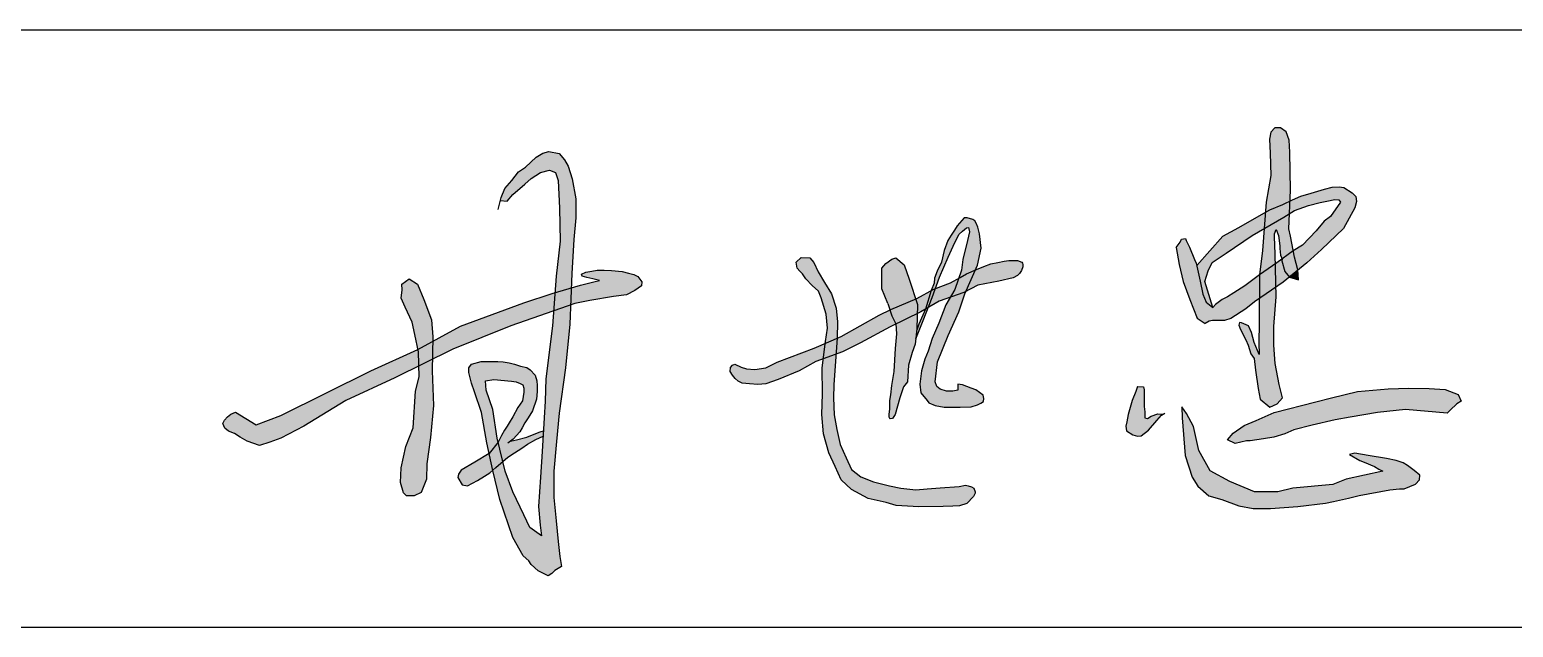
# Model space of a CAD drawing. Header units: millimetres. Extents: x 865974 to 875117, y 41124 to 44891.
# Drawn here: x 868534.3 to 868550.45, y 41169.6 to 41176.1 of the extents above; entities that cross this region are included whole.
import ezdxf

# ---------------------------------------------------------------- set-up
doc = ezdxf.new("R2010")
doc.units = ezdxf.units.MM
doc.header["$LTSCALE"] = 1000
doc.header["$MEASUREMENT"] = 0
doc.layers.add('HATCH', color=8, linetype='Continuous')

msp = doc.modelspace()

# ---------------------------------------------------------------- hatches: boundary and pattern name
at = {"layer": 'HATCH'}
for points in [[(868548.019, 41174.772), (868548.009, 41174.902), (868547.977, 41174.993), (868547.914, 41175.035), (868547.854, 41175.035), (868547.812, 41174.99), (868547.795, 41174.913), (868547.802, 41174.762), (868547.809, 41174.52), (868547.76, 41174.229), (868547.752, 41174.118), (868547.798, 41174.145), (868547.942, 41174.204), (868548.02, 41174.241), (868548.026, 41174.358)], [(868540.227, 41173.823), (868540.249, 41174.058), (868540.246, 41174.264), (868540.206, 41174.483), (868540.163, 41174.619), (868540.123, 41174.689), (868540.067, 41174.758), (868539.955, 41174.78), (868539.89, 41174.761), (868539.816, 41174.716), (868539.701, 41174.609), (868539.623, 41174.558), (868539.551, 41174.465), (868539.476, 41174.377), (868539.434, 41174.28), (868539.425, 41174.245), (868539.499, 41174.238), (868539.563, 41174.312), (868539.694, 41174.423), (868539.762, 41174.484), (868539.863, 41174.551), (868539.961, 41174.578), (868540.028, 41174.551), (868540.055, 41174.464), (868540.069, 41174.164), (868540.076, 41173.803), (868540.032, 41173.425), (868540.019, 41173.244), (868540.197, 41173.295), (868540.203, 41173.454)], [(868548.734, 41174.29), (868548.695, 41174.331), (868548.606, 41174.389), (868548.554, 41174.394), (868548.477, 41174.392), (868548.396, 41174.369), (868548.25, 41174.326), (868548.137, 41174.293), (868548.047, 41174.254), (868548.02, 41174.241), (868548.013, 41174.105), (868548.067, 41174.139), (868548.222, 41174.192), (868548.348, 41174.226), (868548.456, 41174.248), (868548.502, 41174.257), (868548.551, 41174.255), (868548.568, 41174.23), (868548.458, 41174.071), (868548.39, 41174.02), (868548.303, 41173.917), (868548.155, 41173.759), (868548.054, 41173.699), (868548.068, 41173.629), (868548.106, 41173.491), (868548.202, 41173.568), (868548.36, 41173.713), (868548.601, 41173.942), (868548.724, 41174.165), (868548.741, 41174.235)], [(868548.02, 41174.241), (868547.942, 41174.204), (868547.798, 41174.145), (868547.752, 41174.118), (868547.739, 41173.942), (868547.951, 41174.064), (868548.013, 41174.105)], [(868544.298, 41173.63), (868544.37, 41173.791), (868544.419, 41173.881), (868544.456, 41173.913), (868544.497, 41173.948), (868544.522, 41173.953), (868544.53, 41173.904), (868544.511, 41173.811), (868544.459, 41173.604), (868544.446, 41173.489), (868544.415, 41173.401), (868544.429, 41173.409), (868544.499, 41173.449), (868544.596, 41173.49), (868544.62, 41173.543), (868544.657, 41173.729), (868544.641, 41173.884), (868544.623, 41173.956), (868544.605, 41174.001), (868544.588, 41174.026), (868544.568, 41174.041), (868544.506, 41174.058), (868544.475, 41174.058), (868544.399, 41173.97), (868544.367, 41173.922), (868544.333, 41173.868), (868544.296, 41173.81), (868544.254, 41173.703), (868544.225, 41173.574), (868544.181, 41173.479), (868544.151, 41173.403), (868544.146, 41173.346), (868544.114, 41173.267), (868544.142, 41173.282), (868544.161, 41173.289), (868544.204, 41173.412)], [(868547.324, 41173.672), (868547.607, 41173.866), (868547.739, 41173.942), (868547.752, 41174.118), (868547.708, 41174.093), (868547.463, 41173.954), (868547.288, 41173.858), (868547.004, 41173.538), (868547.043, 41173.37), (868547.07, 41173.228), (868547.105, 41173.142), (868547.181, 41173.082), (868547.093, 41173.366), (868547.127, 41173.482), (868547.171, 41173.572)], [(868548.013, 41174.105), (868547.951, 41174.064), (868547.739, 41173.942), (868547.721, 41173.703), (868547.686, 41173.439), (868547.859, 41173.556), (868547.856, 41173.668), (868547.851, 41173.85), (868547.852, 41173.883), (868547.867, 41173.93), (868547.895, 41173.865), (868547.909, 41173.754), (868547.91, 41173.724), (868547.917, 41173.651), (868547.932, 41173.609), (868548.054, 41173.699), (868548.023, 41173.86), (868548.005, 41173.937)], [(868546.997, 41173.566), (868546.981, 41173.605), (868546.926, 41173.74), (868546.89, 41173.811), (868546.883, 41173.833), (868546.839, 41173.825), (868546.823, 41173.794), (868546.782, 41173.736), (868546.813, 41173.549), (868546.857, 41173.367), (868546.929, 41173.168), (868547.009, 41172.966), (868547.096, 41172.909), (868547.138, 41172.934), (868547.174, 41172.94), (868547.2, 41172.941), (868547.25, 41172.941), (868547.305, 41172.943), (868547.376, 41172.962), (868547.537, 41173.067), (868547.631, 41173.144), (868547.684, 41173.181), (868547.686, 41173.439), (868547.527, 41173.317), (868547.408, 41173.242), (868547.338, 41173.199), (868547.282, 41173.168), (868547.208, 41173.115), (868547.181, 41173.082), (868547.105, 41173.142), (868547.07, 41173.228), (868547.043, 41173.37)], [(868548.068, 41173.629), (868548.054, 41173.699), (868548.054, 41173.699), (868547.932, 41173.609), (868547.93, 41173.59), (868547.963, 41173.474), (868548.012, 41173.414), (868548.106, 41173.491)], [(868540.89, 41173.267), (868540.964, 41173.319), (868540.966, 41173.362), (868540.923, 41173.42), (868540.878, 41173.442), (868540.82, 41173.457), (868540.752, 41173.473), (868540.636, 41173.486), (868540.556, 41173.49), (868540.48, 41173.49), (868540.42, 41173.479), (868540.358, 41173.467), (868540.31, 41173.446), (868540.315, 41173.422), (868540.366, 41173.409), (868540.434, 41173.393), (868540.504, 41173.378), (868540.442, 41173.36), (868540.3, 41173.325), (868540.197, 41173.295), (868540.19, 41173.111), (868540.236, 41173.127), (868540.399, 41173.16), (868540.657, 41173.203), (868540.799, 41173.22)], [(868543.08, 41173.076), (868543.029, 41173.233), (868542.954, 41173.354), (868542.884, 41173.469), (868542.837, 41173.573), (868542.795, 41173.622), (868542.699, 41173.626), (868542.646, 41173.577), (868542.657, 41173.512), (868542.686, 41173.477), (868542.714, 41173.447), (868542.752, 41173.394), (868542.821, 41173.323), (868542.888, 41173.261), (868542.918, 41173.186), (868542.973, 41173.009), (868542.985, 41172.857), (868542.966, 41172.713), (868542.963, 41172.694), (868543.09, 41172.748), (868543.095, 41172.927)], [(868543.875, 41173.389), (868543.822, 41173.545), (868543.73, 41173.621), (868543.686, 41173.609), (868543.622, 41173.561), (868543.578, 41173.509), (868543.578, 41173.425), (868543.578, 41173.285), (868543.642, 41173.125), (868543.665, 41173.057), (868543.675, 41173.062), (868543.945, 41173.177)], [(868544.596, 41173.49), (868544.499, 41173.449), (868544.429, 41173.409), (868544.415, 41173.401), (868544.373, 41173.28), (868544.323, 41173.194), (868544.471, 41173.246), (868544.494, 41173.258)], [(868545.008, 41173.404), (868545.055, 41173.429), (868545.076, 41173.451), (868545.098, 41173.486), (868545.113, 41173.524), (868545.113, 41173.552), (868545.109, 41173.563), (868545.1, 41173.577), (868545.053, 41173.592), (868544.959, 41173.592), (868544.909, 41173.586), (868544.839, 41173.572), (868544.763, 41173.556), (868544.686, 41173.529), (868544.609, 41173.496), (868544.596, 41173.49), (868544.494, 41173.258), (868544.622, 41173.326), (868544.849, 41173.37)], [(868547.859, 41173.556), (868547.686, 41173.439), (868547.684, 41173.181), (868547.866, 41173.306)], [(868547.963, 41173.474), (868547.93, 41173.59), (868547.932, 41173.609), (868547.876, 41173.568), (868547.859, 41173.556), (868547.866, 41173.306), (868547.944, 41173.359), (868548.012, 41173.414)], [(868548.106, 41173.491), (868548.012, 41173.414), (868548.11, 41173.383)], [(868538.677, 41172.948), (868538.593, 41173.17), (868538.523, 41173.336), (868538.435, 41173.393), (868538.353, 41173.337), (868538.359, 41173.273), (868538.348, 41173.185), (868538.39, 41173.086), (868538.465, 41172.922), (868538.494, 41172.788), (868538.53, 41172.624), (868538.69, 41172.713), (868538.69, 41172.763)], [(868544.373, 41173.28), (868544.415, 41173.401), (868544.326, 41173.352), (868544.161, 41173.289), (868544.126, 41173.192), (868544.084, 41173.084), (868544.203, 41173.152), (868544.323, 41173.194)], [(868539.539, 41172.885), (868540.006, 41173.047), (868540.019, 41173.244), (868539.991, 41173.236), (868539.683, 41173.135), (868538.994, 41172.881), (868538.69, 41172.713), (868538.686, 41172.518), (868538.909, 41172.629)], [(868540.197, 41173.295), (868540.019, 41173.244), (868540.006, 41173.047), (868540.19, 41173.111)], [(868543.966, 41173.115), (868543.945, 41173.177), (868543.675, 41173.062), (868543.665, 41173.057), (868543.688, 41172.991), (868543.73, 41172.904), (868543.963, 41173.018)], [(868544.114, 41173.267), (868543.959, 41173.182), (868543.945, 41173.177), (868543.966, 41173.115), (868543.963, 41173.018), (868544.001, 41173.037), (868544.051, 41173.066)], [(868544.417, 41173.035), (868544.482, 41173.231), (868544.494, 41173.258), (868544.471, 41173.246), (868544.323, 41173.194), (868544.275, 41173.112), (868544.198, 41172.913), (868544.126, 41172.744), (868544.082, 41172.607), (868544.047, 41172.52), (868544.008, 41172.392), (868543.992, 41172.25), (868544.002, 41172.155), (868544.069, 41172.07), (868544.089, 41172.044), (868544.157, 41172.017), (868544.256, 41172), (868544.322, 41171.999), (868544.431, 41171.999), (868544.549, 41172.003), (868544.62, 41172.025), (868544.655, 41172.041), (868544.684, 41172.061), (868544.689, 41172.092), (868544.681, 41172.13), (868544.6, 41172.186), (868544.55, 41172.205), (868544.456, 41172.24), (868544.405, 41172.248), (868544.405, 41172.209), (868544.403, 41172.185), (868544.35, 41172.171), (868544.282, 41172.174), (868544.212, 41172.193), (868544.175, 41172.222), (868544.159, 41172.273), (868544.183, 41172.493), (868544.301, 41172.779)], [(868544.161, 41173.289), (868544.142, 41173.282), (868544.114, 41173.267), (868544.051, 41173.066), (868544.084, 41173.084), (868544.126, 41173.192)], [(868547.869, 41173.199), (868547.866, 41173.306), (868547.684, 41173.181), (868547.682, 41172.913), (868547.681, 41172.699), (868547.682, 41172.57), (868547.63, 41172.703), (868547.601, 41172.81), (868547.567, 41172.885), (868547.518, 41172.904), (868547.491, 41172.916), (868547.47, 41172.918), (868547.462, 41172.889), (868547.479, 41172.843), (868547.537, 41172.731), (868547.564, 41172.672), (868547.594, 41172.577), (868547.628, 41172.527), (868547.645, 41172.4), (868547.672, 41172.201), (868547.695, 41172.084), (868547.801, 41171.999), (868547.881, 41172.036), (868547.936, 41172.1), (868547.902, 41172.246), (868547.856, 41172.475), (868547.844, 41172.674), (868547.844, 41172.876)], [(868539.477, 41171.301), (868539.452, 41171.406), (868539.376, 41171.341), (868539.344, 41171.313), (868539.344, 41171.311), (868539.419, 41170.993), (868539.563, 41170.581), (868539.673, 41170.382), (868539.735, 41170.328), (868539.761, 41170.288), (868539.838, 41170.219), (868539.947, 41170.163), (868539.986, 41170.189), (868540.02, 41170.221), (868540.093, 41170.266), (868540.072, 41170.376), (868540.054, 41170.537), (868540.035, 41170.764), (868540.007, 41171.017), (868540.01, 41171.302), (868540.039, 41171.624), (868540.067, 41171.933), (868540.136, 41172.427), (868540.182, 41172.903), (868540.19, 41173.111), (868540.006, 41173.047), (868539.995, 41172.885), (868539.92, 41172.308), (868539.914, 41172.064), (868539.904, 41171.882), (868539.883, 41171.518), (868539.863, 41171.238), (868539.84, 41170.917), (868539.86, 41170.716), (868539.873, 41170.598), (868539.746, 41170.688), (868539.681, 41170.829), (868539.561, 41171.077)], [(868543.668, 41172.874), (868543.73, 41172.904), (868543.688, 41172.991), (868543.665, 41173.057), (868543.548, 41173), (868543.136, 41172.767), (868543.09, 41172.748), (868543.078, 41172.575), (868543.149, 41172.602), (868543.346, 41172.7)], [(868543.959, 41172.852), (868543.963, 41173.018), (868543.73, 41172.904), (868543.736, 41172.796), (868543.721, 41172.638), (868543.707, 41172.386), (868543.681, 41172.234), (868543.673, 41172.131), (868543.662, 41172.072), (868543.66, 41172.022), (868543.66, 41171.978), (868543.654, 41171.921), (868543.655, 41171.893), (868543.66, 41171.88), (868543.667, 41171.873), (868543.694, 41171.874), (868543.723, 41171.918), (868543.773, 41172.099), (868543.814, 41172.219), (868543.855, 41172.275), (868543.867, 41172.455), (868543.907, 41172.592), (868543.939, 41172.684)], [(868544.084, 41173.084), (868544.051, 41173.066), (868543.979, 41172.901), (868543.957, 41172.837), (868543.946, 41172.743), (868544.028, 41172.943)], [(868538.69, 41172.713), (868538.53, 41172.624), (868538.535, 41172.601), (868538.539, 41172.445), (868538.686, 41172.518)], [(868542.86, 41172.494), (868542.94, 41172.523), (868542.963, 41172.694), (868542.842, 41172.642), (868542.44, 41172.487), (868542.315, 41172.428), (868542.197, 41172.407), (868542.106, 41172.417), (868542.045, 41172.433), (868541.979, 41172.466), (868541.952, 41172.457), (868541.931, 41172.431), (868541.928, 41172.388), (868541.952, 41172.346), (868541.982, 41172.31), (868542.013, 41172.283), (868542.057, 41172.26), (868542.136, 41172.251), (868542.227, 41172.244), (868542.315, 41172.251), (868542.451, 41172.299), (868542.677, 41172.393)], [(868543.09, 41172.748), (868542.963, 41172.694), (868542.94, 41172.523), (868543.078, 41172.575)], [(868537.745, 41172.07), (868538.278, 41172.316), (868538.539, 41172.445), (868538.535, 41172.601), (868538.53, 41172.624), (868538.018, 41172.392), (868537.039, 41171.908), (868536.77, 41171.806), (868536.546, 41171.944), (868536.493, 41171.921), (868536.458, 41171.894), (868536.423, 41171.859), (868536.405, 41171.822), (868536.429, 41171.769), (868536.469, 41171.738), (868536.535, 41171.711), (868536.594, 41171.672), (868536.671, 41171.629), (868536.805, 41171.581), (868536.916, 41171.618), (868537.036, 41171.662), (868537.289, 41171.793)], [(868543.052, 41172.101), (868543.055, 41172.242), (868543.069, 41172.448), (868543.078, 41172.575), (868542.94, 41172.523), (868542.927, 41172.428), (868542.932, 41172.144), (868542.923, 41171.92), (868542.943, 41171.71), (868543, 41171.503), (868543.07, 41171.354), (868543.135, 41171.207), (868543.248, 41171.102), (868543.43, 41171.004), (868543.623, 41170.963), (868543.734, 41170.928), (868543.979, 41170.913), (868544.245, 41170.92), (868544.35, 41170.921), (868544.424, 41170.927), (868544.502, 41170.95), (868544.574, 41171.027), (868544.592, 41171.063), (868544.592, 41171.079), (868544.58, 41171.117), (868544.552, 41171.131), (868544.516, 41171.143), (868544.488, 41171.149), (868544.418, 41171.136), (868544.213, 41171.122), (868544.07, 41171.11), (868543.948, 41171.099), (868543.783, 41171.118), (868543.66, 41171.144), (868543.487, 41171.185), (868543.349, 41171.241), (868543.248, 41171.319), (868543.188, 41171.446), (868543.125, 41171.593), (868543.089, 41171.756), (868543.058, 41171.916)], [(868538.699, 41172.018), (868538.684, 41172.393), (868538.686, 41172.518), (868538.539, 41172.445), (868538.542, 41172.33), (868538.503, 41172.172), (868538.478, 41171.774), (868538.399, 41171.569), (868538.348, 41171.337), (868538.338, 41171.179), (868538.372, 41171.066), (868538.404, 41171.035), (868538.49, 41171.035), (868538.564, 41171.071), (868538.621, 41171.215), (868538.625, 41171.384), (868538.666, 41171.668)], [(868539.752, 41172.405), (868539.715, 41172.429), (868539.644, 41172.446), (868539.58, 41172.466), (868539.523, 41172.479), (868539.458, 41172.49), (868539.398, 41172.496), (868539.3, 41172.496), (868539.216, 41172.496), (868539.111, 41172.466), (868539.084, 41172.426), (868539.084, 41172.375), (868539.114, 41172.26), (868539.145, 41172.166), (868539.222, 41171.94), (868539.28, 41171.61), (868539.305, 41171.495), (868539.402, 41171.619), (868539.392, 41171.662), (868539.346, 41171.973), (868539.272, 41172.184), (868539.264, 41172.284), (868539.355, 41172.299), (868539.546, 41172.282), (868539.6, 41172.275), (868539.642, 41172.256), (868539.672, 41172.24), (868539.683, 41172.206), (868539.683, 41172.162), (868539.666, 41172.069), (868539.618, 41171.995), (868539.561, 41171.895), (868539.522, 41171.83), (868539.5, 41171.793), (868539.472, 41171.75), (868539.44, 41171.689), (868539.402, 41171.619), (868539.452, 41171.406), (868539.507, 41171.454), (868539.579, 41171.501), (868539.659, 41171.551), (868539.72, 41171.597), (868539.811, 41171.647), (868539.893, 41171.684), (868539.896, 41171.74), (868539.859, 41171.729), (868539.757, 41171.69), (868539.713, 41171.673), (868539.602, 41171.643), (868539.538, 41171.629), (868539.566, 41171.65), (868539.637, 41171.731), (868539.664, 41171.775), (868539.691, 41171.829), (868539.728, 41171.883), (868539.775, 41171.96), (868539.819, 41172.085), (868539.826, 41172.169), (868539.826, 41172.233), (868539.823, 41172.284), (868539.806, 41172.348)], [(868546.571, 41171.852), (868546.621, 41171.912), (868546.639, 41171.923), (868546.581, 41171.927), (868546.508, 41171.902), (868546.468, 41171.877), (868546.441, 41171.882), (868546.438, 41171.909), (868546.438, 41171.947), (868546.433, 41172.005), (868546.433, 41172.047), (868546.433, 41172.108), (868546.431, 41172.143), (868546.431, 41172.188), (868546.426, 41172.218), (868546.36, 41172.223), (868546.34, 41172.17), (868546.302, 41172.07), (868546.257, 41171.919), (868546.242, 41171.839), (868546.232, 41171.791), (868546.24, 41171.741), (868546.308, 41171.699), (868546.358, 41171.684), (868546.398, 41171.686), (868546.478, 41171.749)], [(868548.26, 41171.804), (868548.51, 41171.86), (868548.673, 41171.891), (868548.971, 41171.942), (868549.277, 41171.973), (868549.73, 41171.934), (868549.763, 41171.967), (868549.836, 41172.036), (868549.882, 41172.064), (868549.849, 41172.135), (868549.709, 41172.189), (868549.534, 41172.201), (868549.312, 41172.206), (868549.088, 41172.199), (868548.754, 41172.168), (868548.472, 41172.1), (868548.299, 41172.056), (868547.848, 41171.939), (868547.652, 41171.855), (868547.519, 41171.799), (868547.402, 41171.715), (868547.339, 41171.644), (868547.423, 41171.603), (868547.545, 41171.631), (868547.586, 41171.634), (868547.731, 41171.654), (868547.843, 41171.672), (868547.963, 41171.708), (868548.059, 41171.753)], [(868546.97, 41171.788), (868546.893, 41171.928), (868546.842, 41172.002), (868546.845, 41171.884), (868546.88, 41171.472), (868546.956, 41171.236), (868547.016, 41171.138), (868547.136, 41171.033), (868547.277, 41170.993), (868547.462, 41170.924), (868547.618, 41170.898), (868547.807, 41170.896), (868548.104, 41170.92), (868548.405, 41170.954), (868548.493, 41170.974), (868548.657, 41171.008), (868548.77, 41171.039), (868549.105, 41171.101), (868549.212, 41171.11), (868549.262, 41171.11), (868549.383, 41171.162), (868549.43, 41171.21), (868549.432, 41171.259), (868549.369, 41171.309), (868549.299, 41171.363), (868549.252, 41171.392), (868549.176, 41171.418), (868549.069, 41171.44), (868548.869, 41171.472), (868548.726, 41171.498), (868548.666, 41171.484), (868548.78, 41171.42), (868548.825, 41171.402), (868548.938, 41171.355), (868548.986, 41171.325), (868549.03, 41171.303), (868548.63, 41171.216), (868548.484, 41171.157), (868548.05, 41171.117), (868547.888, 41171.078), (868547.632, 41171.078), (868547.363, 41171.189), (868547.15, 41171.307), (868547.028, 41171.529)], [(868539.402, 41171.619), (868539.305, 41171.495), (868539.344, 41171.313), (868539.376, 41171.341), (868539.452, 41171.406)], [(868539.344, 41171.313), (868539.305, 41171.495), (868539.148, 41171.399), (868539, 41171.315), (868538.972, 41171.269), (868538.963, 41171.232), (868539.009, 41171.154), (868539.07, 41171.143), (868539.179, 41171.202), (868539.253, 41171.247), (868539.313, 41171.286)]]:
    msp.add_hatch(color=256, dxfattribs=at).paths.add_polyline_path(points)

# ---------------------------------------------------------------- linework, layer by layer
for p, q in [((868518.51, 41176.104), (868628.51, 41176.104)), ((868518.51, 41169.604), (868573.51, 41169.604))]:
    msp.add_line(p, q)
for points in [[(868547.93, 41173.59), (868547.963, 41173.474), (868548.012, 41173.414), (868548.11, 41173.383), (868548.106, 41173.491), (868548.068, 41173.629), (868548.023, 41173.86), (868548.005, 41173.937), (868548.026, 41174.358), (868548.019, 41174.772), (868548.009, 41174.902), (868547.977, 41174.993), (868547.914, 41175.035), (868547.854, 41175.035), (868547.812, 41174.99), (868547.795, 41174.913), (868547.802, 41174.762), (868547.809, 41174.52), (868547.76, 41174.229), (868547.721, 41173.703), (868547.686, 41173.439), (868547.682, 41172.913), (868547.681, 41172.699), (868547.682, 41172.57), (868547.63, 41172.703), (868547.601, 41172.81), (868547.567, 41172.885)], [(868539.401, 41174.147), (868539.434, 41174.28), (868539.476, 41174.377), (868539.551, 41174.465), (868539.623, 41174.558), (868539.701, 41174.609), (868539.816, 41174.716), (868539.89, 41174.761), (868539.955, 41174.78), (868540.067, 41174.758), (868540.123, 41174.689), (868540.163, 41174.619), (868540.206, 41174.483), (868540.246, 41174.264), (868540.249, 41174.058), (868540.227, 41173.823), (868540.203, 41173.454), (868540.182, 41172.903), (868540.136, 41172.427), (868540.067, 41171.933), (868540.039, 41171.624), (868540.01, 41171.302), (868540.007, 41171.017), (868540.035, 41170.764), (868540.054, 41170.537), (868540.072, 41170.376), (868540.093, 41170.266), (868540.02, 41170.221), (868539.986, 41170.189), (868539.947, 41170.163), (868539.838, 41170.219), (868539.761, 41170.288), (868539.735, 41170.328), (868539.673, 41170.382), (868539.563, 41170.581), (868539.419, 41170.993), (868539.344, 41171.311), (868539.28, 41171.61), (868539.222, 41171.94), (868539.145, 41172.166), (868539.114, 41172.26), (868539.084, 41172.375), (868539.084, 41172.426), (868539.111, 41172.466), (868539.111, 41172.466), (868539.216, 41172.496), (868539.3, 41172.496), (868539.3, 41172.496), (868539.398, 41172.496), (868539.458, 41172.49), (868539.523, 41172.479), (868539.58, 41172.466), (868539.644, 41172.446), (868539.715, 41172.429), (868539.752, 41172.405), (868539.806, 41172.348), (868539.823, 41172.284), (868539.826, 41172.233), (868539.826, 41172.169), (868539.819, 41172.085), (868539.775, 41171.96), (868539.728, 41171.883), (868539.691, 41171.829), (868539.664, 41171.775), (868539.637, 41171.731), (868539.637, 41171.731), (868539.566, 41171.65), (868539.509, 41171.607)], [(868539.425, 41174.245), (868539.499, 41174.238), (868539.499, 41174.238), (868539.563, 41174.312), (868539.694, 41174.423), (868539.762, 41174.484), (868539.863, 41174.551), (868539.961, 41174.578), (868539.961, 41174.578), (868540.028, 41174.551), (868540.055, 41174.464), (868540.069, 41174.164), (868540.076, 41173.803), (868540.032, 41173.425), (868539.995, 41172.885), (868539.92, 41172.308), (868539.914, 41172.064), (868539.904, 41171.882), (868539.883, 41171.518), (868539.863, 41171.238), (868539.84, 41170.917), (868539.86, 41170.716), (868539.873, 41170.598), (868539.873, 41170.598), (868539.746, 41170.688), (868539.681, 41170.829), (868539.561, 41171.077), (868539.477, 41171.301), (868539.392, 41171.662), (868539.346, 41171.973), (868539.272, 41172.184), (868539.264, 41172.284), (868539.264, 41172.284), (868539.355, 41172.299), (868539.546, 41172.282), (868539.546, 41172.282), (868539.6, 41172.275), (868539.642, 41172.256), (868539.672, 41172.24), (868539.683, 41172.206), (868539.683, 41172.162), (868539.666, 41172.069), (868539.618, 41171.995), (868539.561, 41171.895), (868539.522, 41171.83), (868539.5, 41171.793), (868539.472, 41171.75), (868539.44, 41171.689), (868539.402, 41171.619), (868539.305, 41171.495), (868539.148, 41171.399), (868539, 41171.315), (868538.972, 41171.269), (868538.963, 41171.232), (868539.009, 41171.154), (868539.07, 41171.143), (868539.179, 41171.202), (868539.253, 41171.247), (868539.313, 41171.286), (868539.376, 41171.341), (868539.507, 41171.454), (868539.579, 41171.501), (868539.659, 41171.551), (868539.72, 41171.597), (868539.811, 41171.647), (868539.893, 41171.684)], [(868547.004, 41173.538), (868547.288, 41173.858), (868547.463, 41173.954), (868547.708, 41174.093), (868547.798, 41174.145), (868547.942, 41174.204), (868548.047, 41174.254), (868548.137, 41174.293), (868548.25, 41174.326), (868548.396, 41174.369), (868548.477, 41174.392), (868548.554, 41174.394), (868548.606, 41174.389), (868548.695, 41174.331), (868548.734, 41174.29), (868548.741, 41174.235), (868548.724, 41174.165), (868548.601, 41173.942), (868548.36, 41173.713), (868548.202, 41173.568), (868547.944, 41173.359), (868547.631, 41173.144), (868547.537, 41173.067), (868547.376, 41172.962), (868547.305, 41172.943), (868547.25, 41172.941), (868547.2, 41172.941), (868547.174, 41172.94), (868547.138, 41172.934), (868547.096, 41172.909)], [(868546.782, 41173.736), (868546.823, 41173.794), (868546.839, 41173.825), (868546.839, 41173.825), (868546.883, 41173.833), (868546.89, 41173.811), (868546.926, 41173.74), (868546.981, 41173.605), (868546.997, 41173.566), (868547.043, 41173.37), (868547.07, 41173.228), (868547.105, 41173.142), (868547.181, 41173.082), (868547.093, 41173.366), (868547.127, 41173.482), (868547.171, 41173.572), (868547.324, 41173.672), (868547.607, 41173.866), (868547.951, 41174.064), (868548.067, 41174.139), (868548.222, 41174.192), (868548.348, 41174.226), (868548.456, 41174.248), (868548.502, 41174.257), (868548.551, 41174.255), (868548.568, 41174.23), (868548.458, 41174.071), (868548.39, 41174.02), (868548.303, 41173.917), (868548.155, 41173.759), (868548.054, 41173.699), (868547.876, 41173.568), (868547.686, 41173.439), (868547.527, 41173.317), (868547.408, 41173.242), (868547.338, 41173.199), (868547.282, 41173.168), (868547.208, 41173.115), (868547.181, 41173.082)], [(868543.946, 41172.743), (868544.028, 41172.943), (868544.126, 41173.192), (868544.204, 41173.412), (868544.298, 41173.63), (868544.37, 41173.791), (868544.419, 41173.881), (868544.456, 41173.913), (868544.497, 41173.948), (868544.522, 41173.953), (868544.53, 41173.904), (868544.511, 41173.811), (868544.459, 41173.604), (868544.446, 41173.489), (868544.373, 41173.28), (868544.275, 41173.112), (868544.198, 41172.913), (868544.126, 41172.744), (868544.082, 41172.607), (868544.047, 41172.52), (868544.008, 41172.392), (868543.992, 41172.25), (868544.002, 41172.155), (868544.069, 41172.07), (868544.089, 41172.044), (868544.157, 41172.017), (868544.256, 41172), (868544.322, 41171.999), (868544.431, 41171.999), (868544.549, 41172.003), (868544.62, 41172.025), (868544.655, 41172.041), (868544.684, 41172.061), (868544.689, 41172.092), (868544.681, 41172.13), (868544.6, 41172.186), (868544.55, 41172.205), (868544.456, 41172.24), (868544.405, 41172.248), (868544.405, 41172.209), (868544.403, 41172.185), (868544.35, 41172.171), (868544.282, 41172.174), (868544.212, 41172.193), (868544.175, 41172.222), (868544.159, 41172.273), (868544.183, 41172.493), (868544.301, 41172.779), (868544.417, 41173.035), (868544.482, 41173.231), (868544.62, 41173.543), (868544.657, 41173.729), (868544.641, 41173.884), (868544.623, 41173.956), (868544.605, 41174.001), (868544.588, 41174.026), (868544.568, 41174.041), (868544.506, 41174.058), (868544.475, 41174.058), (868544.399, 41173.97), (868544.367, 41173.922), (868544.333, 41173.868), (868544.296, 41173.81), (868544.254, 41173.703), (868544.225, 41173.574), (868544.181, 41173.479), (868544.151, 41173.403), (868544.146, 41173.346)], [(868547.567, 41172.885), (868547.518, 41172.904), (868547.491, 41172.916), (868547.47, 41172.918), (868547.462, 41172.889), (868547.479, 41172.843), (868547.537, 41172.731), (868547.564, 41172.672), (868547.594, 41172.577), (868547.628, 41172.527), (868547.645, 41172.4), (868547.672, 41172.201), (868547.695, 41172.084), (868547.801, 41171.999), (868547.881, 41172.036), (868547.936, 41172.1), (868547.936, 41172.1), (868547.902, 41172.246), (868547.856, 41172.475), (868547.844, 41172.674), (868547.844, 41172.876), (868547.869, 41173.199), (868547.856, 41173.668), (868547.851, 41173.85), (868547.852, 41173.883), (868547.867, 41173.93), (868547.867, 41173.93), (868547.895, 41173.865), (868547.909, 41173.754), (868547.91, 41173.724), (868547.917, 41173.651), (868547.932, 41173.609), (868547.93, 41173.59)], [(868546.782, 41173.736), (868546.813, 41173.549), (868546.857, 41173.367), (868546.929, 41173.168), (868547.009, 41172.966), (868547.096, 41172.909)], [(868536.546, 41171.944), (868536.77, 41171.806), (868537.039, 41171.908), (868538.018, 41172.392), (868538.53, 41172.624), (868538.994, 41172.881), (868539.683, 41173.135), (868539.991, 41173.236), (868540.3, 41173.325), (868540.442, 41173.36), (868540.504, 41173.378), (868540.434, 41173.393), (868540.366, 41173.409), (868540.315, 41173.422), (868540.315, 41173.422), (868540.31, 41173.446), (868540.358, 41173.467), (868540.42, 41173.479), (868540.48, 41173.49), (868540.556, 41173.49), (868540.636, 41173.486), (868540.752, 41173.473), (868540.82, 41173.457), (868540.878, 41173.442), (868540.923, 41173.42), (868540.966, 41173.362), (868540.964, 41173.319), (868540.89, 41173.267), (868540.799, 41173.22), (868540.657, 41173.203), (868540.399, 41173.16), (868540.236, 41173.127), (868539.539, 41172.885), (868538.909, 41172.629), (868538.278, 41172.316), (868537.745, 41172.07), (868537.289, 41171.793), (868537.036, 41171.662), (868536.916, 41171.618), (868536.805, 41171.581), (868536.671, 41171.629), (868536.594, 41171.672), (868536.535, 41171.711), (868536.469, 41171.738), (868536.429, 41171.769), (868536.405, 41171.822), (868536.423, 41171.859), (868536.458, 41171.894), (868536.493, 41171.921), (868536.546, 41171.944)], [(868545.1, 41173.577), (868545.109, 41173.563), (868545.113, 41173.552), (868545.113, 41173.524), (868545.098, 41173.486), (868545.076, 41173.451), (868545.055, 41173.429), (868545.008, 41173.404), (868544.849, 41173.37), (868544.622, 41173.326), (868544.471, 41173.246), (868544.203, 41173.152), (868544.001, 41173.037), (868543.668, 41172.874), (868543.346, 41172.7), (868543.149, 41172.602), (868542.86, 41172.494), (868542.677, 41172.393), (868542.451, 41172.299), (868542.315, 41172.251), (868542.227, 41172.244), (868542.136, 41172.251), (868542.057, 41172.26), (868542.013, 41172.283), (868541.982, 41172.31), (868541.952, 41172.346), (868541.928, 41172.388), (868541.931, 41172.431), (868541.952, 41172.457), (868541.979, 41172.466)], [(868541.979, 41172.466), (868542.045, 41172.433), (868542.106, 41172.417), (868542.197, 41172.407), (868542.315, 41172.428), (868542.44, 41172.487), (868542.842, 41172.642), (868543.136, 41172.767), (868543.548, 41173), (868543.675, 41173.062), (868543.959, 41173.182), (868544.142, 41173.282), (868544.326, 41173.352), (868544.429, 41173.409), (868544.499, 41173.449), (868544.609, 41173.496), (868544.686, 41173.529), (868544.763, 41173.556), (868544.839, 41173.572), (868544.909, 41173.586), (868544.959, 41173.592), (868545.053, 41173.592), (868545.053, 41173.592), (868545.1, 41173.577)], [(868542.657, 41173.512), (868542.646, 41173.577), (868542.699, 41173.626), (868542.795, 41173.622), (868542.837, 41173.573), (868542.884, 41173.469), (868542.954, 41173.354), (868543.029, 41173.233), (868543.08, 41173.076), (868543.095, 41172.927), (868543.09, 41172.748), (868543.069, 41172.448), (868543.055, 41172.242), (868543.052, 41172.101), (868543.058, 41171.916), (868543.089, 41171.756), (868543.125, 41171.593), (868543.188, 41171.446), (868543.248, 41171.319), (868543.349, 41171.241), (868543.487, 41171.185), (868543.66, 41171.144), (868543.783, 41171.118), (868543.948, 41171.099), (868544.07, 41171.11), (868544.213, 41171.122), (868544.418, 41171.136), (868544.488, 41171.149), (868544.516, 41171.143), (868544.552, 41171.131), (868544.58, 41171.117), (868544.592, 41171.079), (868544.592, 41171.063), (868544.574, 41171.027), (868544.502, 41170.95), (868544.424, 41170.927), (868544.35, 41170.921), (868544.245, 41170.92), (868543.979, 41170.913), (868543.734, 41170.928), (868543.623, 41170.963), (868543.43, 41171.004), (868543.248, 41171.102), (868543.135, 41171.207), (868543.07, 41171.354), (868543, 41171.503), (868542.943, 41171.71), (868542.923, 41171.92), (868542.932, 41172.144), (868542.927, 41172.428), (868542.966, 41172.713), (868542.985, 41172.857), (868542.973, 41173.009), (868542.918, 41173.186), (868542.888, 41173.261), (868542.821, 41173.323), (868542.752, 41173.394), (868542.714, 41173.447), (868542.686, 41173.477), (868542.657, 41173.512)], [(868543.642, 41173.125), (868543.578, 41173.285), (868543.578, 41173.425), (868543.578, 41173.509), (868543.622, 41173.561), (868543.686, 41173.609), (868543.73, 41173.621), (868543.822, 41173.545), (868543.875, 41173.389), (868543.966, 41173.115), (868543.959, 41172.852), (868543.939, 41172.684), (868543.907, 41172.592), (868543.867, 41172.455), (868543.855, 41172.275), (868543.814, 41172.219), (868543.773, 41172.099), (868543.723, 41171.918), (868543.694, 41171.874), (868543.667, 41171.873)], [(868538.353, 41173.337), (868538.435, 41173.393), (868538.523, 41173.336), (868538.593, 41173.17), (868538.677, 41172.948), (868538.69, 41172.763), (868538.684, 41172.393), (868538.699, 41172.018), (868538.666, 41171.668), (868538.625, 41171.384), (868538.621, 41171.215), (868538.564, 41171.071), (868538.49, 41171.035), (868538.404, 41171.035), (868538.372, 41171.066), (868538.338, 41171.179), (868538.348, 41171.337), (868538.399, 41171.569), (868538.478, 41171.774), (868538.503, 41172.172), (868538.542, 41172.33), (868538.535, 41172.601), (868538.494, 41172.788), (868538.465, 41172.922), (868538.39, 41173.086), (868538.348, 41173.185), (868538.359, 41173.273), (868538.353, 41173.337)], [(868544.146, 41173.346), (868544.114, 41173.267), (868544.051, 41173.066), (868543.979, 41172.901), (868543.957, 41172.837)], [(868543.642, 41173.125), (868543.688, 41172.991), (868543.73, 41172.904), (868543.736, 41172.796), (868543.721, 41172.638), (868543.707, 41172.386), (868543.681, 41172.234), (868543.673, 41172.131), (868543.662, 41172.072), (868543.66, 41172.022), (868543.66, 41171.978), (868543.654, 41171.921), (868543.655, 41171.893)], [(868546.36, 41172.223), (868546.34, 41172.17), (868546.302, 41172.07), (868546.257, 41171.919), (868546.242, 41171.839), (868546.232, 41171.791), (868546.24, 41171.741), (868546.24, 41171.741), (868546.308, 41171.699), (868546.358, 41171.684), (868546.398, 41171.686), (868546.478, 41171.749), (868546.571, 41171.852), (868546.621, 41171.912), (868546.657, 41171.935)], [(868546.36, 41172.223), (868546.426, 41172.218), (868546.431, 41172.188), (868546.431, 41172.143), (868546.433, 41172.108), (868546.433, 41172.047), (868546.433, 41172.005), (868546.438, 41171.947), (868546.438, 41171.909), (868546.441, 41171.882), (868546.441, 41171.882), (868546.468, 41171.877), (868546.508, 41171.902), (868546.581, 41171.927), (868546.581, 41171.927), (868546.639, 41171.923)], [(868547.402, 41171.715), (868547.519, 41171.799), (868547.652, 41171.855), (868547.848, 41171.939), (868548.299, 41172.056), (868548.472, 41172.1), (868548.754, 41172.168), (868549.088, 41172.199), (868549.312, 41172.206), (868549.534, 41172.201), (868549.709, 41172.189), (868549.849, 41172.135), (868549.849, 41172.135), (868549.882, 41172.064), (868549.836, 41172.036), (868549.763, 41171.967), (868549.73, 41171.934), (868549.73, 41171.934), (868549.277, 41171.973), (868548.971, 41171.942), (868548.673, 41171.891), (868548.51, 41171.86), (868548.26, 41171.804), (868548.059, 41171.753), (868547.963, 41171.708), (868547.843, 41171.672), (868547.731, 41171.654), (868547.586, 41171.634), (868547.545, 41171.631), (868547.423, 41171.603), (868547.339, 41171.644), (868547.402, 41171.715), (868547.402, 41171.715)], [(868543.655, 41171.893), (868543.66, 41171.88), (868543.667, 41171.873)], [(868546.842, 41172.002), (868546.845, 41171.884), (868546.88, 41171.472), (868546.956, 41171.236), (868547.016, 41171.138), (868547.136, 41171.033), (868547.277, 41170.993), (868547.462, 41170.924), (868547.618, 41170.898), (868547.807, 41170.896), (868548.104, 41170.92), (868548.405, 41170.954), (868548.493, 41170.974), (868548.657, 41171.008), (868548.77, 41171.039), (868549.105, 41171.101), (868549.212, 41171.11), (868549.262, 41171.11), (868549.383, 41171.162), (868549.43, 41171.21), (868549.432, 41171.259), (868549.369, 41171.309), (868549.299, 41171.363), (868549.252, 41171.392), (868549.176, 41171.418), (868549.069, 41171.44), (868548.869, 41171.472), (868548.726, 41171.498), (868548.666, 41171.484), (868548.666, 41171.484), (868548.666, 41171.484), (868548.78, 41171.42), (868548.825, 41171.402), (868548.938, 41171.355), (868548.986, 41171.325), (868549.03, 41171.303), (868548.63, 41171.216), (868548.484, 41171.157), (868548.05, 41171.117), (868547.888, 41171.078), (868547.632, 41171.078), (868547.363, 41171.189), (868547.15, 41171.307), (868547.028, 41171.529), (868546.97, 41171.788), (868546.893, 41171.928), (868546.842, 41172.002)], [(868539.538, 41171.629), (868539.538, 41171.629), (868539.602, 41171.643), (868539.713, 41171.673), (868539.757, 41171.69), (868539.859, 41171.729), (868539.896, 41171.74)]]:
    msp.add_lwpolyline(points)

doc.saveas('drawing.dxf')
